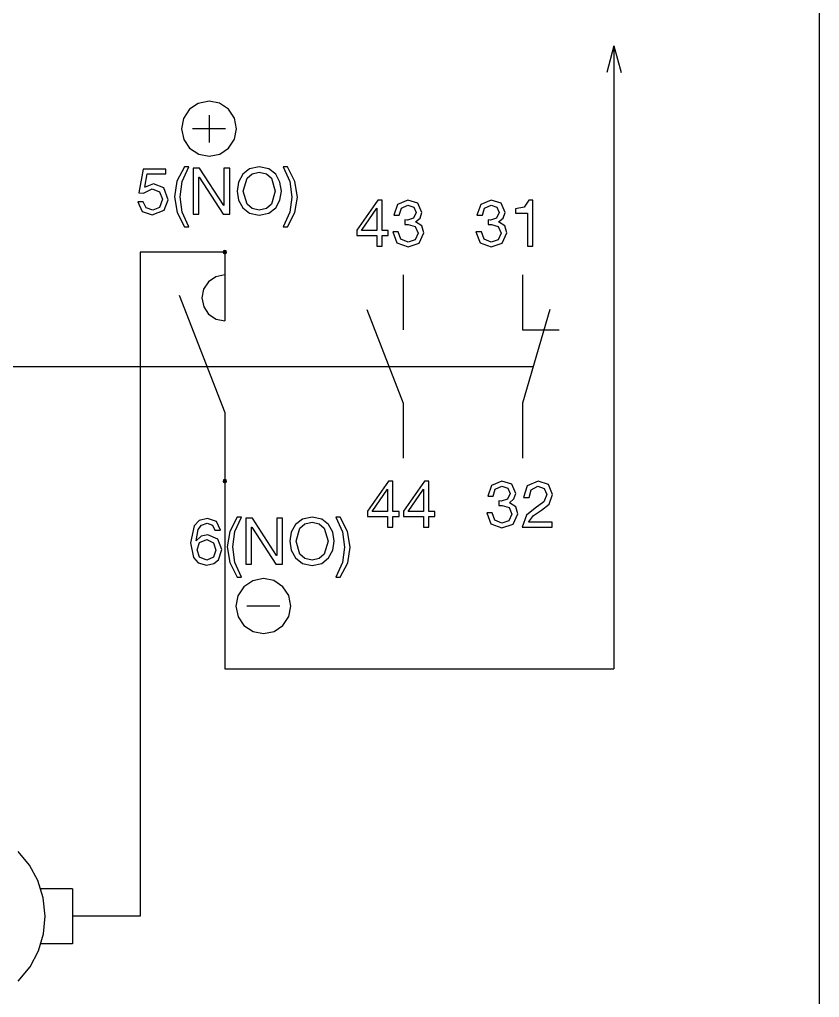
# Model space of a CAD drawing. Extents: x -212 to 220, y 7 to 294.
# Drawn here: x 152.62 to 191.92, y 196.49 to 244.53 of the extents above; entities that cross this region are included whole.
import ezdxf

# ---------------------------------------------------------------- set-up
doc = ezdxf.new("R2010")
doc.units = 0

msp = doc.modelspace()

# ---------------------------------------------------------------- linework, layer by layer
at = {"layer": '1'}
msp.add_line((191.919155, 164.090694), (191.919155, 258.917151), dxfattribs=at)
at = {"layer": 'Layer 1'}
for p, q in [((181.825, 243.23), (181.475751, 241.925783)), ((181.825, 243.23), (181.825, 212.630123)), ((181.825, 243.23), (182.174955, 241.925783)), ((161.403362, 240.406985), (160.974033, 240.117399)), ((161.929, 240.513215), (161.403362, 240.406985)), ((162.436999, 240.414261), (161.929, 240.513215)), ((162.883615, 240.117399), (162.436999, 240.414261)), ((160.974033, 240.117399), (160.677612, 239.670916)), ((161.929, 239.838), (161.929, 238.487922)), ((163.1732, 239.688378), (162.883615, 240.117399)), ((163.27943, 239.162785), (163.1732, 239.688378)), ((160.677612, 239.670916), (160.57857, 239.162785)), ((160.57857, 239.162785), (160.684888, 238.6375)), ((162.739329, 239.162785), (161.118671, 239.162785)), ((163.180344, 238.655095), (163.27943, 239.162785)), ((160.684888, 238.6375), (160.974033, 238.208523)), ((162.883615, 238.208523), (163.180344, 238.655095)), ((160.974033, 238.208523), (161.421222, 237.911838)), ((161.421222, 237.911838), (161.929, 237.81306)), ((161.929, 237.81306), (162.454594, 237.919114)), ((162.454594, 237.919114), (162.883615, 238.208523)), ((160.726534, 237.287218), (160.353947, 236.580286)), ((160.609228, 236.570984), (160.933239, 237.287218)), ((160.933239, 237.287218), (160.726534, 237.287218)), ((164.398653, 237.287218), (163.925298, 237.188451)), ((164.871362, 237.188451), (164.398653, 237.287218)), ((165.778411, 237.287218), (165.571705, 237.287218)), ((165.571705, 237.287218), (165.895716, 236.563749)), ((166.143245, 236.574601), (165.778411, 237.287218)), ((158.692554, 237.179731), (158.481714, 236.013913)), ((159.804628, 237.179731), (158.692554, 237.179731)), ((158.775236, 236.295032), (158.895125, 236.944087)), ((158.895125, 236.944087), (159.804628, 236.944087)), ((159.804628, 236.944087), (159.804628, 237.179731)), ((161.465505, 237.233474), (161.143045, 237.233474)), ((161.143045, 237.233474), (161.143045, 234.967985)), ((162.656127, 235.397932), (161.465505, 237.233474)), ((162.949649, 237.233474), (162.664396, 237.233474)), ((162.664396, 237.233474), (162.664396, 235.397932)), ((162.949649, 234.967985), (162.949649, 237.233474)), ((163.585268, 236.924967), (163.380113, 236.545986)), ((163.925298, 237.188451), (163.585268, 236.924967)), ((163.798174, 236.739966), (164.042215, 236.953583)), ((164.042215, 236.953583), (164.398653, 237.035037)), ((164.398653, 237.035037), (164.753346, 236.953583)), ((164.753346, 236.953583), (164.997581, 236.739966)), ((165.209971, 236.924967), (164.871362, 237.188451)), ((165.413705, 236.545986), (165.209971, 236.924967)), ((159.201049, 236.452128), (158.783504, 236.286764)), ((159.715228, 236.257825), (159.201049, 236.452128)), ((160.353947, 236.580286), (160.226307, 235.823744)), ((160.51156, 235.823744), (160.609228, 236.570984)), ((161.428298, 234.967985), (161.428298, 236.786991)), ((161.428298, 236.786991), (161.436566, 236.786991)), ((161.436566, 236.786991), (162.61892, 234.967985)), ((163.380113, 236.545986), (163.311383, 236.100729)), ((163.613173, 236.100729), (163.798174, 236.739966)), ((164.997581, 236.739966), (165.184133, 236.100729)), ((165.481789, 236.100729), (165.413705, 236.545986)), ((165.895716, 236.563749), (165.993384, 235.803074)), ((166.278637, 235.803074), (166.143245, 236.574601)), ((158.481714, 236.013913), (158.717358, 236.001511)), ((158.717358, 236.001511), (159.134903, 236.21235)), ((158.783504, 236.286764), (158.775236, 236.295032)), ((159.134903, 236.21235), (159.502322, 236.069207)), ((159.502322, 236.069207), (159.643398, 235.699721)), ((159.928651, 235.679051), (159.715228, 236.257825)), ((163.311383, 236.100729), (163.380113, 235.655473)), ((163.311383, 236.100729), (163.311383, 236.100729)), ((163.798174, 235.463044), (163.613173, 236.100729)), ((163.613173, 236.100729), (163.613173, 236.100729)), ((165.184133, 236.100729), (164.997581, 235.463044)), ((165.413705, 235.655473), (165.481789, 236.100729)), ((158.692554, 235.575698), (158.423837, 235.575698)), ((158.423837, 235.575698), (158.63881, 235.099759)), ((158.834147, 235.284244), (158.692554, 235.575698)), ((159.643398, 235.699721), (159.501805, 235.299747)), ((159.730731, 235.162288), (159.928651, 235.679051)), ((160.226307, 235.823744), (160.361699, 235.052217)), ((160.609228, 235.063069), (160.51156, 235.823744)), ((162.664396, 235.397932), (162.656127, 235.397932)), ((163.380113, 235.655473), (163.585268, 235.276492)), ((164.042215, 235.248458), (163.798174, 235.463044)), ((164.997581, 235.463044), (164.753346, 235.248458)), ((165.209971, 235.276492), (165.413705, 235.655473)), ((165.993384, 235.803074), (165.895716, 235.057385)), ((166.150997, 235.046533), (166.278637, 235.803074)), ((170.215207, 235.651272), (169.189948, 234.183665)), ((170.430182, 235.651272), (170.215207, 235.651272)), ((170.430182, 234.162995), (170.430182, 235.651272)), ((171.19189, 235.447153), (171.008955, 234.923671)), ((171.703485, 235.651274), (171.19189, 235.447153)), ((171.380505, 235.265252), (171.703485, 235.411496)), ((172.192345, 235.504513), (171.703485, 235.651274)), ((171.703485, 235.411496), (171.989255, 235.317962)), ((172.389749, 235.047695), (172.192345, 235.504513)), ((175.275354, 235.447153), (175.092419, 234.923671)), ((175.786949, 235.651274), (175.275354, 235.447153)), ((175.46397, 235.265252), (175.786949, 235.411496)), ((176.275806, 235.504513), (175.786949, 235.651274)), ((175.786949, 235.411496), (176.072719, 235.317962)), ((176.47321, 235.047695), (176.275806, 235.504513)), ((177.634894, 235.651272), (177.405451, 235.309692)), ((177.8416, 235.651272), (177.634894, 235.651272)), ((177.8416, 233.398185), (177.8416, 235.651272)), ((158.63881, 235.099759), (159.139037, 234.930778)), ((159.167976, 235.166422), (158.834147, 235.284244)), ((159.139037, 234.930778), (159.730731, 235.162288)), ((159.501805, 235.299747), (159.167976, 235.166422)), ((160.361699, 235.052217), (160.726534, 234.339601)), ((160.933239, 234.339601), (160.609228, 235.063069)), ((161.143045, 234.967985), (161.428298, 234.967985)), ((162.61892, 234.967985), (162.949649, 234.967985)), ((163.585268, 235.276492), (163.925298, 235.013008)), ((163.925298, 235.013008), (164.398653, 234.914241)), ((164.398653, 235.166422), (164.042215, 235.248458)), ((164.753346, 235.248458), (164.398653, 235.166422)), ((164.398653, 234.914241), (164.871362, 235.013008)), ((164.871362, 235.013008), (165.209971, 235.276492)), ((165.895716, 235.057385), (165.571705, 234.339601)), ((165.778411, 234.339601), (166.150997, 235.046533)), ((169.421458, 234.162995), (170.169734, 235.266801)), ((170.169734, 235.266801), (170.173861, 235.266801)), ((170.173861, 235.266801), (170.173861, 234.162995)), ((171.008955, 234.923671), (171.277672, 234.923671)), ((171.277672, 234.923671), (171.380505, 235.265252)), ((172.104493, 235.047695), (171.974786, 234.77226)), ((171.989255, 235.317962), (172.104493, 235.047695)), ((172.297764, 234.778978), (172.389749, 235.047695)), ((175.092419, 234.923671), (175.361136, 234.923671)), ((175.361136, 234.923671), (175.46397, 235.265252)), ((176.187958, 235.047695), (176.05825, 234.77226)), ((176.072719, 235.317962), (176.187958, 235.047695)), ((176.381226, 234.778978), (176.47321, 235.047695)), ((177.405451, 235.309692), (176.989975, 235.22546)), ((176.989975, 235.22546), (176.989975, 235.010486)), ((176.989975, 235.010486), (177.572882, 235.010486)), ((177.572882, 235.010486), (177.572882, 233.398185)), ((171.674546, 234.679759), (171.554659, 234.683894)), ((171.554659, 234.683894), (171.554659, 234.456516)), ((171.554659, 234.456516), (171.720023, 234.464785)), ((171.974786, 234.77226), (171.674546, 234.679759)), ((171.720023, 234.464785), (172.059019, 234.355232)), ((172.075555, 234.597077), (172.297764, 234.778978)), ((172.075555, 234.592943), (172.075555, 234.597077)), ((172.382513, 234.397606), (172.075555, 234.592943)), ((175.758011, 234.679759), (175.638119, 234.683894)), ((175.638119, 234.683894), (175.638119, 234.456516)), ((175.638119, 234.456516), (175.803484, 234.464785)), ((176.05825, 234.77226), (175.758011, 234.679759)), ((175.803484, 234.464785), (176.142481, 234.355232)), ((176.159019, 234.597077), (176.381226, 234.778978)), ((176.159019, 234.592943), (176.159019, 234.597077)), ((176.465975, 234.397606), (176.159019, 234.592943)), ((160.726534, 234.339601), (160.933239, 234.339601)), ((165.571705, 234.339601), (165.778411, 234.339601)), ((169.189948, 234.183665), (169.189948, 233.923217)), ((169.189948, 233.923217), (170.173868, 233.923217)), ((170.173861, 234.162995), (169.421458, 234.162995)), ((170.173868, 233.923217), (170.173868, 233.398185)), ((170.736107, 234.162995), (170.430182, 234.162995)), ((170.430182, 233.398185), (170.430182, 233.923217)), ((170.430182, 233.923217), (170.736107, 233.923217)), ((170.736107, 233.923217), (170.736107, 234.162995)), ((171.228065, 234.092716), (170.959347, 234.092716)), ((170.959347, 234.092716), (171.159856, 233.553215)), ((171.35777, 233.736149), (171.228065, 234.092716)), ((172.199577, 234.034838), (172.052817, 233.713412)), ((172.059019, 234.355232), (172.199577, 234.034838)), ((172.254355, 233.535129), (172.484833, 234.047241)), ((172.484833, 234.047241), (172.382513, 234.397606)), ((175.311525, 234.092716), (175.042808, 234.092716)), ((175.042808, 234.092716), (175.243319, 233.553215)), ((175.441234, 233.736149), (175.311525, 234.092716)), ((176.283042, 234.034838), (176.136281, 233.713412)), ((176.142481, 234.355232), (176.283042, 234.034838)), ((176.337818, 233.535129), (176.568294, 234.047241)), ((176.568294, 234.047241), (176.465975, 234.397606)), ((171.159856, 233.553215), (171.707619, 233.360979)), ((171.707619, 233.596623), (171.35777, 233.736149)), ((172.052817, 233.713412), (171.707619, 233.596623)), ((171.707619, 233.360979), (172.254355, 233.535129)), ((175.243319, 233.553215), (175.791083, 233.360979)), ((175.791083, 233.596623), (175.441234, 233.736149)), ((176.136281, 233.713412), (175.791083, 233.596623)), ((175.791083, 233.360979), (176.337818, 233.535129)), ((162.706117, 233.105), (158.543701, 233.105)), ((158.543701, 233.104706), (158.543701, 200.480242)), ((162.647184, 233.164619), (162.621784, 233.105)), ((162.621784, 233.105), (162.647184, 233.045733)), ((162.658473, 233.152978), (162.63907, 233.105)), ((162.63907, 233.105), (162.658473, 233.057375)), ((162.706803, 233.189666), (162.647184, 233.164619)), ((162.647184, 233.045733), (162.706803, 233.020686)), ((162.670467, 233.140983), (162.656003, 233.105)), ((162.656003, 233.105), (162.670467, 233.06937)), ((162.706803, 233.172733), (162.658473, 233.152978)), ((162.658473, 233.057375), (162.706803, 233.03762)), ((162.706803, 233.1558), (162.670467, 233.140983)), ((162.670467, 233.06937), (162.706803, 233.054553)), ((162.682462, 233.128989), (162.672584, 233.105)), ((162.672584, 233.105), (162.682462, 233.081364)), ((162.706803, 233.138867), (162.682462, 233.128989)), ((162.682462, 233.081364), (162.706803, 233.071486)), ((162.694809, 233.117347), (162.690223, 233.105)), ((162.690223, 233.105), (162.694809, 233.093006)), ((162.706803, 233.121933), (162.694809, 233.117347)), ((162.694809, 233.093006), (162.706803, 233.088419)), ((162.706, 233.105), (162.706, 229.730335)), ((162.76607, 233.164619), (162.706803, 233.189666)), ((162.754075, 233.152978), (162.706803, 233.172733)), ((162.742434, 233.140983), (162.706803, 233.1558)), ((162.730439, 233.128989), (162.706803, 233.138867)), ((162.718445, 233.117347), (162.706803, 233.121933)), ((162.706803, 233.088419), (162.718445, 233.093006)), ((162.706803, 233.071486), (162.730439, 233.081364)), ((162.706803, 233.054553), (162.742434, 233.06937)), ((162.706803, 233.03762), (162.754075, 233.057375)), ((162.706803, 233.020686), (162.76607, 233.045733)), ((162.723031, 233.105), (162.718445, 233.117347)), ((162.718445, 233.093006), (162.723031, 233.105)), ((162.740317, 233.105), (162.730439, 233.128989)), ((162.730439, 233.081364), (162.740317, 233.105)), ((162.75725, 233.105), (162.742434, 233.140983)), ((162.742434, 233.06937), (162.75725, 233.105)), ((162.773831, 233.105), (162.754075, 233.152978)), ((162.754075, 233.057375), (162.773831, 233.105)), ((162.790764, 233.105), (162.76607, 233.164619)), ((162.76607, 233.045733), (162.790764, 233.105)), ((170.173868, 233.398185), (170.430182, 233.398185)), ((177.572882, 233.398185), (177.8416, 233.398185)), ((161.910135, 231.6505), (161.663412, 231.278541)), ((162.267719, 231.891712), (161.910135, 231.6505)), ((162.706, 231.979994), (162.267719, 231.891712)), ((171.475277, 231.98), (171.475277, 229.280198)), ((177.325378, 231.98), (177.325378, 229.280198)), ((161.663412, 231.278541), (161.580994, 230.854988)), ((160.455988, 230.993982), (162.706, 225.229959)), ((161.580994, 230.854988), (161.669365, 230.417324)), ((161.669365, 230.417324), (161.910135, 230.059829)), ((169.675761, 230.291257), (171.475277, 225.680108)), ((178.675808, 230.291257), (177.325378, 225.680108)), ((161.910135, 230.059829), (162.282535, 229.812665)), ((162.282535, 229.812665), (162.706, 229.730335)), ((177.325378, 229.280198), (179.124893, 229.280198)), ((121.419, 227.48), (177.852384, 227.48)), ((171.475277, 225.680108), (171.475277, 222.980306)), ((177.325378, 225.680108), (177.325378, 222.980306)), ((162.706, 225.229959), (162.706, 221.855294)), ((162.647184, 221.914914), (162.621784, 221.855294)), ((162.706803, 221.939608), (162.647184, 221.914914)), ((162.706803, 221.922675), (162.658473, 221.902919)), ((162.76607, 221.914914), (162.706803, 221.939608)), ((162.754075, 221.902919), (162.706803, 221.922675)), ((162.790764, 221.855294), (162.76607, 221.914914)), ((162.621784, 221.855294), (162.647184, 221.795675)), ((162.658473, 221.902919), (162.63907, 221.855294)), ((162.63907, 221.855294), (162.658473, 221.807669)), ((162.647184, 221.795675), (162.706803, 221.770981)), ((162.670467, 221.890925), (162.656003, 221.855294)), ((162.656003, 221.855294), (162.670467, 221.819311)), ((162.658473, 221.807669), (162.706803, 221.787561)), ((162.706803, 221.906094), (162.670467, 221.890925)), ((162.670467, 221.819311), (162.706803, 221.804494)), ((162.682462, 221.879283), (162.672584, 221.855294)), ((162.672584, 221.855294), (162.682462, 221.831305)), ((162.706803, 221.888808), (162.682462, 221.879283)), ((162.682462, 221.831305), (162.706803, 221.821428)), ((162.694809, 221.866936), (162.690223, 221.855294)), ((162.690223, 221.855294), (162.694809, 221.8433)), ((162.706803, 221.872228), (162.694809, 221.866936)), ((162.694809, 221.8433), (162.706803, 221.838714)), ((162.706117, 221.855294), (162.706117, 212.630176)), ((162.742434, 221.890925), (162.706803, 221.906094)), ((162.730439, 221.879283), (162.706803, 221.888808)), ((162.718445, 221.866936), (162.706803, 221.872228)), ((162.706803, 221.838714), (162.718445, 221.8433)), ((162.706803, 221.821428), (162.730439, 221.831305)), ((162.706803, 221.804494), (162.742434, 221.819311)), ((162.706803, 221.787561), (162.754075, 221.807669)), ((162.706803, 221.770981), (162.76607, 221.795675)), ((162.723031, 221.855294), (162.718445, 221.866936)), ((162.718445, 221.8433), (162.723031, 221.855294)), ((162.740317, 221.855294), (162.730439, 221.879283)), ((162.730439, 221.831305), (162.740317, 221.855294)), ((162.75725, 221.855294), (162.742434, 221.890925)), ((162.742434, 221.819311), (162.75725, 221.855294)), ((162.773831, 221.855294), (162.754075, 221.902919)), ((162.754075, 221.807669), (162.773831, 221.855294)), ((162.76607, 221.795675), (162.790764, 221.855294)), ((170.742305, 221.849562), (169.717047, 220.381954)), ((169.948557, 220.361284), (170.696832, 221.46509)), ((170.696832, 221.46509), (170.700959, 221.46509)), ((170.700959, 221.46509), (170.700959, 220.361284)), ((170.95728, 221.849562), (170.742305, 221.849562)), ((170.95728, 220.361284), (170.95728, 221.849562)), ((172.507569, 221.849562), (171.482311, 220.381954)), ((171.713821, 220.361284), (172.462093, 221.46509)), ((172.462093, 221.46509), (172.46622, 221.46509)), ((172.46622, 221.46509), (172.46622, 220.361284)), ((172.722544, 221.849562), (172.507569, 221.849562)), ((172.722544, 220.361284), (172.722544, 221.849562)), ((175.805551, 221.64544), (175.622618, 221.121959)), ((176.317148, 221.849561), (175.805551, 221.64544)), ((175.891336, 221.121959), (175.994169, 221.463539)), ((175.994169, 221.463539), (176.317148, 221.609783)), ((176.806005, 221.702801), (176.317148, 221.849561)), ((176.317148, 221.609783), (176.602918, 221.516249)), ((176.602918, 221.516249), (176.718157, 221.245982)), ((177.003409, 221.245982), (176.806005, 221.702801)), ((177.557896, 221.621152), (177.383748, 221.051679)), ((178.107216, 221.849562), (177.557896, 221.621152)), ((177.652462, 221.051679), (177.750653, 221.4315)), ((177.750653, 221.4315), (178.090678, 221.609783)), ((178.090678, 221.609783), (178.397636, 221.498679)), ((178.605891, 221.681613), (178.107216, 221.849562)), ((178.397636, 221.498679), (178.524759, 221.204641)), ((178.810011, 221.200507), (178.605891, 221.681613)), ((175.622618, 221.121959), (175.891336, 221.121959)), ((176.588449, 220.970547), (176.28821, 220.878047)), ((176.718157, 221.245982), (176.588449, 220.970547)), ((176.689218, 220.795365), (176.911425, 220.977265)), ((176.911425, 220.977265), (177.003409, 221.245982)), ((177.383748, 221.051679), (177.652462, 221.051679)), ((178.524759, 221.204641), (178.380066, 220.832055)), ((178.64258, 220.730252), (178.810011, 221.200507)), ((176.28821, 220.878047), (176.168318, 220.882181)), ((176.168318, 220.882181), (176.168318, 220.654805)), ((176.168318, 220.654805), (176.333683, 220.663073)), ((176.333683, 220.663073), (176.67268, 220.553519)), ((176.67268, 220.553519), (176.813241, 220.233126)), ((176.689218, 220.79123), (176.689218, 220.795365)), ((176.996174, 220.595894), (176.689218, 220.79123)), ((177.098493, 220.245528), (176.996174, 220.595894)), ((177.950117, 220.51838), (177.531541, 220.183)), ((178.380066, 220.832055), (177.950117, 220.51838)), ((178.264311, 220.427429), (178.64258, 220.730252)), ((161.854551, 220.023576), (161.452638, 219.92158)), ((162.297934, 219.872682), (161.854551, 220.023576)), ((163.318024, 220.089722), (162.945438, 219.38279)), ((163.200719, 219.373488), (163.52473, 220.089722)), ((163.52473, 220.089722), (163.318024, 220.089722)), ((164.058028, 220.035979), (163.735569, 220.035979)), ((163.735569, 220.035979), (163.735569, 217.770489)), ((165.248651, 218.200436), (164.058028, 220.035979)), ((165.542173, 220.035979), (165.25692, 220.035979)), ((165.25692, 220.035979), (165.25692, 218.200436)), ((165.542173, 217.770489), (165.542173, 220.035979)), ((166.517822, 219.990956), (166.177792, 219.727471)), ((166.991177, 220.089722), (166.517822, 219.990956)), ((167.463886, 219.990956), (166.991177, 220.089722)), ((167.802495, 219.727471), (167.463886, 219.990956)), ((168.370935, 220.089722), (168.164229, 220.089722)), ((168.164229, 220.089722), (168.48824, 219.366254)), ((168.73577, 219.377106), (168.370935, 220.089722)), ((169.717047, 220.381954), (169.717047, 220.121505)), ((169.717047, 220.121505), (170.700966, 220.121505)), ((170.700959, 220.361284), (169.948557, 220.361284)), ((170.700966, 220.121505), (170.700966, 219.596474)), ((171.263205, 220.361284), (170.95728, 220.361284)), ((170.95728, 219.596474), (170.95728, 220.121505)), ((170.95728, 220.121505), (171.263205, 220.121505)), ((171.263205, 220.121505), (171.263205, 220.361284)), ((171.482311, 220.381954), (171.482311, 220.121505)), ((171.482311, 220.121505), (172.466227, 220.121505)), ((172.46622, 220.361284), (171.713821, 220.361284)), ((172.466227, 220.121505), (172.466227, 219.596474)), ((173.028466, 220.361284), (172.722544, 220.361284)), ((172.722544, 219.596474), (172.722544, 220.121505)), ((172.722544, 220.121505), (173.028466, 220.121505)), ((173.028466, 220.121505), (173.028466, 220.361284)), ((175.841725, 220.291004), (175.573007, 220.291004)), ((175.573007, 220.291004), (175.773516, 219.751503)), ((175.971433, 219.934437), (175.841725, 220.291004)), ((176.813241, 220.233126), (176.66648, 219.911699)), ((176.868017, 219.733416), (177.098493, 220.245528)), ((177.531541, 220.183), (177.317602, 219.596474)), ((177.631793, 219.836252), (177.864335, 220.172148)), ((177.864335, 220.172148), (178.264311, 220.427429)), ((161.197228, 219.65099), (161.023596, 218.816418)), ((161.452638, 219.92158), (161.197228, 219.65099)), ((161.3998, 219.486143), (161.563226, 219.69892)), ((161.563226, 219.69892), (161.842149, 219.783798)), ((161.842149, 219.783798), (162.100014, 219.692331)), ((162.100014, 219.692331), (162.218352, 219.448936)), ((162.487069, 219.448936), (162.297934, 219.872682)), ((164.020822, 217.770489), (164.020822, 219.589495)), ((164.020822, 219.589495), (164.02909, 219.589495)), ((164.02909, 219.589495), (165.211444, 217.770489)), ((166.177792, 219.727471), (165.972637, 219.34849)), ((166.205697, 218.903234), (166.390698, 219.54247)), ((166.390698, 219.54247), (166.63474, 219.756087)), ((166.63474, 219.756087), (166.991177, 219.837542)), ((166.991177, 219.837542), (167.34587, 219.756087)), ((167.34587, 219.756087), (167.590106, 219.54247)), ((167.590106, 219.54247), (167.776657, 218.903234)), ((168.006229, 219.34849), (167.802495, 219.727471)), ((170.700966, 219.596474), (170.95728, 219.596474)), ((172.466227, 219.596474), (172.722544, 219.596474)), ((175.773516, 219.751503), (176.321283, 219.559267)), ((176.321283, 219.794911), (175.971433, 219.934437)), ((176.66648, 219.911699), (176.321283, 219.794911)), ((176.321283, 219.559267), (176.868017, 219.733416)), ((177.317602, 219.596474), (178.789342, 219.596474)), ((178.789342, 219.836252), (177.631793, 219.836252)), ((178.789342, 219.596474), (178.789342, 219.836252)), ((161.292313, 218.928039), (161.3998, 219.486143)), ((161.538292, 219.14818), (161.300581, 218.923904)), ((161.862819, 219.217426), (161.538292, 219.14818)), ((162.369247, 219.008654), (161.862819, 219.217426)), ((162.218352, 219.448936), (162.487069, 219.448936)), ((162.945438, 219.38279), (162.817798, 218.626249)), ((163.103051, 218.626249), (163.200719, 219.373488)), ((165.972637, 219.34849), (165.903907, 218.903234)), ((168.074313, 218.903234), (168.006229, 219.34849)), ((168.48824, 219.366254), (168.585908, 218.605578)), ((168.871162, 218.605578), (168.73577, 219.377106)), ((161.023596, 218.816418), (161.161055, 218.096566)), ((161.300581, 218.923904), (161.292313, 218.928039)), ((161.346056, 218.473287), (161.466462, 218.832954)), ((161.466462, 218.832954), (161.81321, 218.981782)), ((161.81321, 218.981782), (162.15324, 218.830887)), ((161.81321, 218.981782), (161.81321, 218.981782)), ((162.15324, 218.830887), (162.263827, 218.469153)), ((162.553215, 218.489823), (162.369247, 219.008654)), ((162.817798, 218.626249), (162.95319, 217.854721)), ((163.200719, 217.865573), (163.103051, 218.626249)), ((165.903907, 218.903234), (165.972637, 218.457978)), ((165.903907, 218.903234), (165.903907, 218.903234)), ((166.390698, 218.265548), (166.205697, 218.903234)), ((166.205697, 218.903234), (166.205697, 218.903234)), ((167.776657, 218.903234), (167.590106, 218.265548)), ((168.006229, 218.457978), (168.074313, 218.903234)), ((168.585908, 218.605578), (168.48824, 217.859889)), ((168.743521, 217.849037), (168.871162, 218.605578)), ((161.161055, 218.096566), (161.396828, 217.835666)), ((161.468012, 218.115687), (161.346056, 218.473287)), ((161.81321, 217.968926), (161.468012, 218.115687)), ((162.147039, 218.118271), (161.81321, 217.968926)), ((162.263827, 218.469153), (162.147039, 218.118271)), ((162.389401, 217.987529), (162.553215, 218.489823)), ((165.25692, 218.200436), (165.248651, 218.200436)), ((165.972637, 218.457978), (166.177792, 218.078997)), ((166.177792, 218.078997), (166.517822, 217.815512)), ((166.63474, 218.050962), (166.390698, 218.265548)), ((167.590106, 218.265548), (167.34587, 218.050962)), ((167.463886, 217.815512), (167.802495, 218.078997)), ((167.802495, 218.078997), (168.006229, 218.457978)), ((161.396828, 217.835666), (161.800808, 217.733282)), ((161.800808, 217.733282), (162.15731, 217.804983)), ((162.15731, 217.804983), (162.389401, 217.987529)), ((162.95319, 217.854721), (163.318024, 217.142105)), ((163.52473, 217.142105), (163.200719, 217.865573)), ((163.735569, 217.770489), (164.020822, 217.770489)), ((165.211444, 217.770489), (165.542173, 217.770489)), ((166.517822, 217.815512), (166.991177, 217.716746)), ((166.991177, 217.968926), (166.63474, 218.050962)), ((167.34587, 218.050962), (166.991177, 217.968926)), ((166.991177, 217.716746), (167.463886, 217.815512)), ((168.48824, 217.859889), (168.164229, 217.142105)), ((168.370935, 217.142105), (168.743521, 217.849037)), ((163.318024, 217.142105), (163.52473, 217.142105)), ((168.164229, 217.142105), (168.370935, 217.142105)), ((163.645762, 216.669615), (163.349033, 216.222999)), ((164.074915, 216.958892), (163.645762, 216.669615)), ((164.600377, 217.065078), (164.074915, 216.958892)), ((165.108199, 216.966168), (164.600377, 217.065078)), ((165.554639, 216.669615), (165.108199, 216.966168)), ((165.844048, 216.240461), (165.554639, 216.669615)), ((163.349033, 216.222999), (163.249946, 215.715)), ((165.950102, 215.715), (165.844048, 216.240461)), ((163.249946, 215.715), (163.356176, 215.189539)), ((165.41, 215.715), (163.790401, 215.715)), ((165.851192, 215.206957), (165.950102, 215.714647)), ((163.356176, 215.189539), (163.645762, 214.760385)), ((165.554639, 214.760385), (165.851192, 215.206957)), ((163.645762, 214.760385), (164.092246, 214.463832)), ((165.125529, 214.471108), (165.554639, 214.760385)), ((164.092246, 214.463832), (164.600377, 214.364922)), ((164.600377, 214.364922), (165.125529, 214.471108)), ((162.706, 212.63), (181.82475, 212.63)), ((153.106602, 202.995934), (152.557378, 203.662049)), ((153.521385, 202.231494), (153.106602, 202.995934)), ((153.78357, 201.386819), (153.521385, 202.231494)), ((155.225202, 201.83), (153.667339, 201.83)), ((155.225202, 201.83), (155.225202, 199.129845)), ((153.875, 200.48), (153.78357, 201.386819)), ((153.792649, 199.620459), (153.875, 200.48)), ((158.544, 200.48), (155.225427, 200.48)), ((153.545594, 198.786582), (153.792649, 199.620459)), ((155.225202, 199.129845), (153.667339, 199.129845)), ((153.133838, 198.003902), (153.545594, 198.786582)), ((152.557378, 197.297951), (153.133838, 198.003902))]:
    msp.add_line(p, q, dxfattribs=at)

doc.saveas('drawing.dxf')
